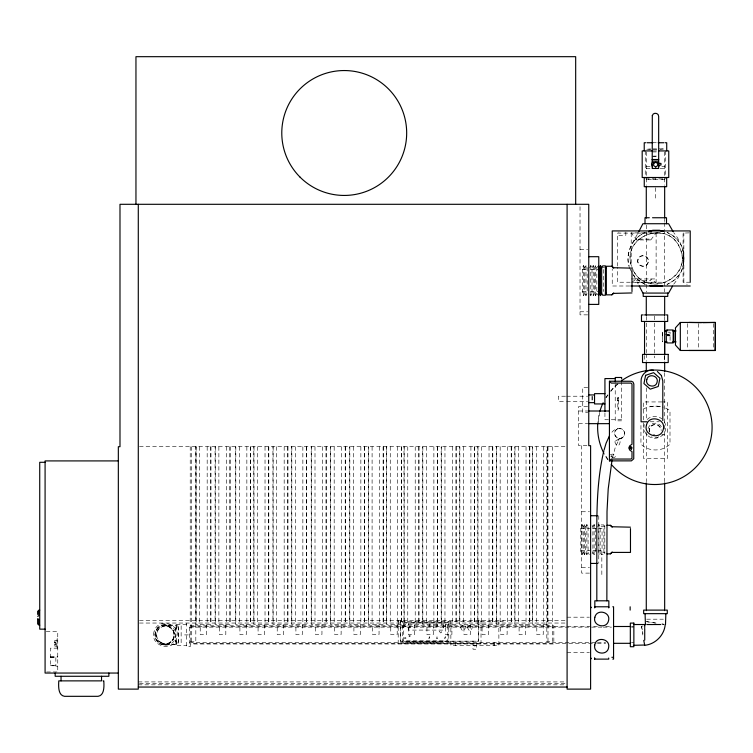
<?xml version="1.0" encoding="UTF-8"?>
<svg xmlns="http://www.w3.org/2000/svg" width="753" height="753" viewBox="0 0 753 753"><rect width="100%" height="100%" fill="white"/><g stroke="black" fill="none" stroke-linecap="round" stroke-linejoin="round"><path stroke-width="0.56" stroke-dasharray="3.77 2.82" d="M646.272 179.534L646.272 178.875L664.664 178.875L664.664 179.534L646.272 179.534L645.255 177.492M653.086 179.534L653.086 178.875L653.209 179.534M643.071 626.016L641.565 626.27L642.93 635.588M598.221 422.725L599.576 412.475A57.228 57.228 0 0 0 597.807 422.697M612.518 457.852L615.37 447.037L619.54 438.444L617.94 440.364C633.094 434.302 618.759 421.021 610.514 434.086M629.932 268.84C624.284 255.992 631.936 243.661 638.196 232.818M664.607 179.534L665.69 177.492M584.761 267.72L583.556 265.536L582.351 267.72L582.351 293.388L583.556 295.562L584.761 293.388L584.761 267.72L585.966 265.536L587.18 267.72L587.18 293.388L585.966 295.562L584.761 293.388M589.59 267.72L590.804 265.536L592.009 267.72L592.009 293.388L593.213 295.562L594.428 293.388L594.428 267.72L595.632 265.536L596.837 267.72L596.837 293.388L595.632 295.562L594.428 293.388M592.009 267.72L593.213 265.536L594.428 267.72M596.837 267.72L597.647 266.261M589.994 294.112L590.804 295.562L592.009 293.388M583.246 526.752L582.031 524.568L580.827 526.752L580.827 552.41L582.031 554.594L583.246 552.41L583.246 526.752L584.45 524.568L585.655 526.752L585.655 552.41L586.869 554.594L588.074 552.41L588.074 526.752L589.279 524.568M585.655 526.752L586.869 524.568L588.074 526.752M592.903 526.752L594.108 524.568L595.322 526.752L595.322 552.41L594.108 554.594L592.903 552.41L592.903 526.752L592.103 525.293M597.731 526.752L598.946 524.568L600.15 526.752L600.15 552.41L598.946 554.594L598.946 524.568M583.246 552.41L584.45 554.594L585.655 552.41M592.103 553.869L592.903 552.41M673.7 284.173C687.376 268.012 689.287 241.854 666.942 232.366M650.799 239.934L656.117 232.893L631.212 232.893L636.52 239.934L650.799 239.934L650.799 239.106L636.52 239.106L636.52 239.934M156.53 629.602C161.434 619.625 179.139 626.185 175.468 637.593C173.237 647.749 157.415 647.401 155.316 637.433A9.855 9.723 83.6 0 1 156.417 630.054L159.965 626.571A9.554 9.422 83.6 0 1 169.481 626.797L172.889 630.459A9.855 9.714 83.6 0 1 172.701 640.21L169.143 643.693A9.554 9.422 83.6 0 1 159.636 643.467C153.659 639.805 153.603 629.979 159.636 626.345A9.554 9.422 -83.6 0 1 169.143 626.11L172.701 629.602A9.855 9.714 -83.6 0 1 172.889 639.353L169.481 643.006A9.554 9.422 -83.6 0 1 159.965 643.241L156.417 639.749A9.855 9.723 -83.6 0 1 155.316 632.369L158.083 627.56M605.996 397.763L608.095 395.024M610.89 391.372L614.392 386.816L618.034 384.021M678.792 275.269L673.653 280.549L667.327 284.323M634.007 240.904L639.288 235.774L645.377 232.366M616.745 429.314C611.351 432.759 617.244 441.39 622.42 437.606M632.096 281.98L636.53 278.939L636.53 280.37L650.79 280.37L650.79 278.939L656.117 282.591L633.471 282.591M644.992 232.479C632.642 237.826 625.037 252.631 629.122 265.649M666.942 284.436C689.287 274.949 687.376 248.791 673.7 232.63M643.043 409.171C649.18 405.933 656.569 405.321 663.205 407.251M689.155 232.865L683.075 233.11L683.075 282.224L687.16 284.38M54.63 644.21L55.336 644.097L55.336 642.394L54.63 642.281L56.296 641.311L56.296 645.18L54.63 644.21L55.336 644.05M165.434 643.994L167.787 643.683M54.63 644.031L55.336 643.937M162.281 625.649L177.313 625.15L164.361 624.924M164.361 644.888L166.827 644.615M164.709 644.85L177.247 644.653L162.281 644.154M175.826 629.696L176.578 626.27A9.554 1.44 89.8 0 1 178.037 626.647L178.555 630.355A9.855 1.487 89.8 0 1 178.527 640.106L177.981 643.533A9.554 1.44 89.8 0 1 176.522 643.156L175.826 639.448M652.559 142.741L658.141 142.741M650.554 148.878L646.272 149.339L650.874 149.339M652.842 148.878L657.322 148.878M659.044 148.878L664.664 148.878L660.07 149.339M653.086 149.339L657.849 149.339M652.823 150.92L658.113 150.92M652.559 151.927L658.376 151.927M653.275 156.087L656.512 156.087M652.202 156.455L656.512 156.455M646.281 166.564L650.733 166.564M661.849 166.564L664.664 166.564M646.272 168.286L650.874 168.286M660.07 168.286L664.664 168.286M660.607 233.11L617.498 233.11L617.498 266.025M580.026 249.337L587.66 249.337M601.751 267.72L604.499 267.72M582.351 269.555L587.18 269.555M590.399 269.555L599.256 269.555M631.212 278.939L656.117 278.939M630.28 282.224L617.498 282.224L617.498 267.174M631.438 282.224L665.774 282.224M690.219 282.224L683.856 282.224L683.856 232.865M629.696 285.999L612.236 285.999L612.236 268.746M582.351 291.552L587.18 291.552M590.399 291.552L599.256 291.552M580.026 311.77L587.66 311.77M587.66 314.858L580.026 314.858L580.026 204.298M667.92 332.148L670.076 332.148L670.076 340.78L667.92 340.78M667.167 334.407L670.076 334.407M665.219 334.586L670.076 334.586M667.167 335.622L670.076 335.622M667.167 335.8L670.076 335.838M587.745 387.287L582.737 387.287L582.737 412.418L587.745 412.418M565.503 396.219L558.528 396.219L558.528 401.368L565.503 401.368M566.661 396.219L587.585 396.219M617.789 397.829L618.439 397.829M617.789 398.553L618.439 398.553M617.789 398.732L618.439 398.732M617.789 399.768L618.439 399.768M617.789 400.088L618.439 400.088M617.789 400.991L618.439 400.935M566.661 401.368L587.585 401.368M662.085 401.942L643.316 401.942L643.316 458.276L667.629 458.276L667.629 401.942L662.565 401.942M587.632 406.441L578.68 406.441L578.68 445.672L587.735 445.672M617.789 408.352L618.439 408.352M578.68 411.006L587.792 411.006M621.649 419.741L604.932 419.741L604.932 411.58M650.216 421.774L659.374 421.774M578.68 423.657L587.792 423.657M646.281 434.848L647.599 434.848M653.256 434.848L654.846 434.848M661.849 434.848L664.664 434.848M139.465 446.708L567.094 446.708M610.344 454.718C616.086 451.979 617.818 459.123 611.361 457.231M581.664 511.748L589.486 511.748M604.81 526.752L600.226 526.752L601.139 524.916L603.897 524.916L603.897 554.246L601.139 554.246L600.226 552.41L604.81 552.41M580.827 528.578L590.484 528.578M592.903 528.578L597.731 528.578M598.541 528.578L602.061 528.578L602.061 550.575L598.541 550.575M580.827 550.575L590.484 550.575M592.903 550.575L597.731 550.575M581.664 567.414L589.486 567.414M589.486 573.118L581.664 573.118L581.664 445.672M567.094 617.187L589.43 617.187M646.686 619.192L663.346 619.192M139.465 620.538L567.094 620.538M139.465 623.042L567.094 623.042M186.688 624.519L175.826 624.519L175.826 645.293L186.688 645.293M190.227 625.809L553.841 625.809L553.841 643.994L190.227 643.994M597.43 626.496L189.568 626.496L189.568 643.316L596.254 643.316M605.657 626.496L611.53 626.496M631.513 626.496L633.866 626.496M189.568 627.136L602.127 627.136M603.304 627.136L611.53 627.136M631.513 627.136L633.866 627.136M46.234 631.522L57.755 631.522L57.755 671.968L46.234 671.968M184.56 634.901L189.568 634.901M57.755 638.864L57.03 638.864L57.03 647.627L57.755 647.627M57.03 640.342L54.837 640.342L54.837 646.149L57.03 646.149M190.227 641.82L195.818 641.82L195.818 446.708M189.568 642.667L596.254 642.667M597.43 642.667L605.657 642.667M631.513 642.667L633.866 642.667M597.43 643.316L605.657 643.316M57.755 648.164L50.413 648.164L50.413 665.756L57.755 665.756M567.094 652.625L589.43 652.625M50.413 656.738L57.755 656.738M50.413 657.181L57.755 657.105M50.413 657.717L55.854 657.717M50.413 665.52L55.854 665.52M57.755 666.123L55.854 666.123L55.854 657.105M138.288 681.917L565.917 681.917M139.465 683.319L567.094 683.319M138.288 684.825L565.917 684.825M175.826 630.355L176.522 626.656A9.554 1.44 -89.8 0 1 177.981 626.27L178.527 629.706A9.855 1.487 -89.8 0 1 178.555 639.457L178.037 643.166A9.554 1.44 -89.8 0 1 176.578 643.542L175.826 640.106M54.63 642.676L55.336 642.742M167.787 626.12L165.434 625.809M164.709 624.962L166.827 625.197M54.63 642.488L55.336 642.582M646.582 621.658L656.07 623.089M655.317 623.032L646.394 621.639M437.022 626.609L436.862 624.661L437.502 624.698L437.502 626.609M665.624 408.098L670.001 410.451L670.001 444.129C662.442 451.904 648.493 451.904 640.944 444.129L640.944 423.224M645.377 284.436L639.288 281.038L634.007 275.899L632.388 273.188M667.327 232.479L673.653 236.254L678.792 241.534M644.992 284.323L638.666 280.549L633.527 275.269M156.53 640.21L158.083 642.253M608.095 459.546L604.414 453.777M633.273 270.543C648.728 300.409 695.104 275.814 679.037 246.269C664.579 217.673 619.22 238.965 632.416 268.237C643.777 298.263 690.915 281.245 680.919 250.805C671.384 218.558 621.206 233.948 631.4 265.997M631.918 272.398L630.129 269.188L631.475 271.588M596.837 293.388L597.647 294.837M588.074 552.41L589.279 554.594M634.007 275.899L638.196 283.985M641.565 626.27L642.94 633.508M713.458 323.621L713.458 348.14M698.37 323.621L698.37 348.14M687.32 323.621L687.32 349.307M665.69 150.92L665.69 176.334M664.664 151.927L664.664 185.294M664.664 219.255L664.664 221.598M664.664 222.775L664.664 291.863M664.664 316.458L664.664 319.969M664.664 356.273L664.664 360.951M664.664 372.669L664.664 481.713M664.607 355.567L664.607 361.384M662.621 178.875L662.621 179.534M656.117 233.11L656.117 282.224M655.468 187.77L655.468 199.714M654.573 316.081L654.573 321.889M654.573 323.056L654.573 357.901M648.314 178.875L648.314 179.534M646.272 151.927L646.281 185.294M646.281 225.109L646.281 291.863M646.281 316.458L646.281 352.762M646.281 353.929L646.281 360.951M646.281 387.889L646.281 420.748M646.281 432.504L646.281 481.713M645.255 150.92L645.255 176.334M644.54 355.567L644.54 361.384M631.212 233.11L631.212 266.007M625.847 231.962L625.847 235.275L618.872 235.275L618.872 231.962M621.649 381.338L621.649 420.833L615.22 420.833L615.22 383.832M604.81 525.293L604.81 553.869M603.577 269.555L603.577 291.552M601.835 551.036L601.835 576.149M598.767 515.73L598.767 563.432M595.632 265.536L595.632 295.562M594.108 524.568L594.108 554.594M593.213 265.536L593.213 295.562M592.611 396.313L592.611 401.02M591.962 396.313L591.962 401.02M590.804 265.536L590.804 295.562M586.869 524.568L586.869 554.594M585.966 265.536L585.966 295.562M584.45 524.568L584.45 554.594M583.556 265.536L583.556 295.562M582.031 524.568L582.031 554.594M552.42 446.708L552.42 641.82L546.819 641.82L546.819 446.708M547.986 446.708L547.986 641.82M547.535 446.708L547.535 624.491L532.512 624.491L532.512 446.708M547.318 446.708L547.318 624.491M543.741 446.708L543.741 624.491M543.242 624.491L543.242 634.515L536.795 634.515L536.795 624.491M536.296 446.708L536.296 624.491M532.729 446.708L532.729 624.491M529.82 446.708L529.82 624.491L514.798 624.491L514.798 446.708M529.604 446.708L529.604 624.491M526.036 446.708L526.036 624.491M525.538 624.491L525.538 634.515L519.09 634.515L519.09 624.491M518.582 446.708L518.582 624.491M515.014 446.708L515.014 624.491M511.409 446.708L511.409 624.491L496.387 624.491L496.387 446.708M511.193 446.708L511.193 624.491M507.626 446.708L507.626 624.491M507.127 624.491L507.127 634.515L500.679 634.515L500.679 624.491M503.136 620.538L503.136 621.526L398.497 621.526L398.497 620.538M500.171 446.708L500.171 624.491M498.872 621.526L498.872 645.594L450.868 645.594L450.868 621.526M496.604 446.708L496.604 624.491M494.401 642.62L494.401 645.594M493.902 642.62L493.902 645.594M492.81 446.708L492.81 624.491L477.788 624.491L477.788 446.708M492.594 446.708L492.594 624.491M489.026 446.708L489.026 624.491M488.518 624.491L488.518 634.515L482.071 634.515L482.071 624.491M481.572 446.708L481.572 624.491M481.016 620.538L481.016 643.504L398.186 643.504L398.186 620.538M478.004 446.708L478.004 624.491M476.658 643.551L476.658 649.227L472.997 649.227L472.997 643.551M476.451 645.594L475.087 645.65M475.35 645.961L474.315 645.961M474.691 446.708L474.691 624.491L459.669 624.491L459.669 446.708M474.578 645.65L473.213 645.594M474.475 446.708L474.475 624.491M470.907 446.708L470.907 624.491M470.399 624.491L470.399 634.515L463.952 634.515L463.952 624.491M463.453 446.708L463.453 624.491M459.885 446.708L459.885 624.491M456.196 446.708L456.196 624.491L441.173 624.491L441.173 446.708M455.979 446.708L455.979 624.491M455.339 642.62L455.339 645.594M452.412 446.708L452.412 624.491M451.913 624.491L451.913 634.515L445.465 634.515L445.465 624.491M448.797 621.526L448.797 641.82L402.497 641.82L402.497 621.526M445.296 626.581L445.296 624.745L444.825 626.581M444.957 446.708L444.957 624.491M441.39 446.708L441.39 624.491M439.15 643.504L439.15 642.535L405.5 642.535L405.5 643.504M437.662 446.708L437.662 624.491L422.64 624.491L422.64 446.708M437.446 446.708L437.446 624.491M433.879 446.708L433.879 624.491M433.38 624.491L433.38 634.515L426.932 634.515L426.932 624.491M426.424 446.708L426.424 624.491M422.857 446.708L422.857 624.491M419.007 446.708L419.007 624.491L403.985 624.491L403.985 446.708M418.79 446.708L418.79 624.491M415.223 446.708L415.223 624.491M414.715 624.491L414.715 634.515L408.267 634.515L408.267 624.491M407.768 446.708L407.768 624.491M404.201 446.708L404.201 624.491M401.5 446.708L401.5 624.491L386.477 624.491L386.477 446.708M401.283 446.708L401.283 624.491M400.502 620.538L400.502 641.189L478.692 641.189L478.767 620.538L478.692 641.189L400.427 641.264L400.427 620.538M397.716 446.708L397.716 624.491M397.208 624.491L397.208 634.515L390.76 634.515L390.76 624.491M390.261 446.708L390.261 624.491M386.694 446.708L386.694 624.491M383.333 446.708L383.333 624.491L368.311 624.491L368.311 446.708M383.117 446.708L383.117 624.491M379.55 446.708L379.55 624.491M379.051 624.491L379.051 634.515L372.594 634.515L372.594 624.491M372.095 446.708L372.095 624.491M368.528 446.708L368.528 624.491M364.64 446.708L364.64 624.491L349.618 624.491L349.618 446.708M364.424 446.708L364.424 624.491M360.856 446.708L360.856 624.491M360.348 624.491L360.348 634.515L353.901 634.515L353.901 624.491M353.402 446.708L353.402 624.491M349.834 446.708L349.834 624.491M345.42 446.708L345.42 624.491L330.398 624.491L330.398 446.708M345.203 446.708L345.203 624.491M341.636 446.708L341.636 624.491M341.128 624.491L341.128 634.515L334.68 634.515L334.68 624.491M334.181 446.708L334.181 624.491M330.614 446.708L330.614 624.491M326.237 446.708L326.237 624.491L311.215 624.491L311.215 446.708M326.021 446.708L326.021 624.491M322.453 446.708L322.453 624.491M321.955 624.491L321.955 634.515L315.498 634.515L315.498 624.491M314.999 446.708L314.999 624.491M311.431 446.708L311.431 624.491M306.64 446.708L306.64 624.491L291.618 624.491L291.618 446.708M306.424 446.708L306.424 624.491M302.857 446.708L302.857 624.491M302.358 624.491L302.358 634.515L295.901 634.515L295.901 624.491M295.402 446.708L295.402 624.491M291.835 446.708L291.835 624.491M287.957 446.708L287.957 624.491L272.934 624.491L272.934 446.708M287.74 446.708L287.74 624.491M284.173 446.708L284.173 624.491M283.674 624.491L283.674 634.515L277.217 634.515L277.217 624.491M276.718 446.708L276.718 624.491M273.151 446.708L273.151 624.491M268.812 446.708L268.812 624.491L253.789 624.491L253.789 446.708M268.595 446.708L268.595 624.491M265.028 446.708L265.028 624.491M264.529 624.491L264.529 634.515L258.072 634.515L258.072 624.491M257.573 446.708L257.573 624.491M254.006 446.708L254.006 624.491M250.636 446.708L250.636 624.491L235.614 624.491L235.614 446.708M250.42 446.708L250.42 624.491M246.852 446.708L246.852 624.491M246.353 624.491L246.353 634.515L239.906 634.515L239.906 624.491M239.398 446.708L239.398 624.491M235.83 446.708L235.83 624.491M230.107 446.708L230.107 624.491L215.085 624.491L215.085 446.708M229.891 446.708L229.891 624.491M226.324 446.708L226.324 624.491M225.815 624.491L225.815 634.515L219.368 634.515L219.368 624.491M218.869 446.708L218.869 624.491M215.302 446.708L215.302 624.491M210.962 446.708L210.962 624.491L195.94 624.491L195.94 446.708M210.746 446.708L210.746 624.491M207.179 446.708L207.179 624.491M206.68 624.491L206.68 634.515L200.223 634.515L200.223 624.491M199.724 446.708L199.724 624.491M196.157 446.708L196.157 624.491M191.384 446.708L191.384 641.82M190.227 446.708L190.227 646.714L186.688 646.714L186.688 623.098M181.144 625.809L181.144 643.994M607.746 459.791A57.228 57.228 0 0 1 604.188 453.899M605.873 397.688A57.228 57.228 0 0 1 607.746 394.788M610.532 391.08A57.228 57.228 0 0 1 617.761 383.701M664.344 421.812A10.956 10.956 0 0 1 656.287 438.152A10.956 10.956 0 0 1 644.276 424.447M647.109 419.543A10.956 10.956 0 0 1 661.896 418.894M649.255 432.062A6.099 6.099 0 0 1 654.348 424.438A6.099 6.099 0 0 1 661.238 430.481M658.8 436.825A7.323 7.323 0 0 1 651.477 436.825M648.069 428.589A7.323 7.323 0 0 1 661.482 426.819M649.538 431.987A5.798 5.798 0 0 1 654.385 424.73A5.798 5.798 0 0 1 660.946 430.481M650.253 406.639A27.597 27.597 0 0 1 660.692 406.639M662.536 334.69L662.593 341.881L662.602 330.944L662.536 334.69M655.468 178.875L655.402 179.534L655.468 178.875M154.026 631.852C149.546 646.347 173.463 652.757 176.833 637.96C181.313 623.456 157.396 617.055 154.026 631.852M408.87 627.108C409.839 630.129 411.223 624.971 408.87 627.108M408.87 635.871C409.839 638.892 411.223 633.734 408.87 635.871M460.535 627.061C464.064 638.299 469.213 619.079 460.535 627.061M467.434 627.061C470.964 638.299 476.112 619.079 467.434 627.061M610.928 456.102C611.812 458.85 613.064 454.172 610.928 456.102M614.815 441.682C618.721 454.163 624.444 432.824 614.815 441.682M439.658 631.268C440.938 636.229 443.639 628.04 439.658 631.268M638.036 259.239C635.541 265.593 646.055 269.273 648.069 262.75C650.564 256.397 640.05 252.707 638.036 259.239M617.949 428.702L617.912 428.721A5.026 5.026 0 0 0 616.34 437.248A5.026 5.026 0 0 0 624.548 434.368A5.026 5.026 0 0 0 617.949 428.702M437.022 636.737L436.618 638.732L437.493 638.638L437.022 636.737M618.439 397.575L617.789 397.575L617.789 410.121L618.439 410.121L618.439 397.575M618.439 400.69L617.789 400.69L618.439 400.747M447.847 622.477L403.457 622.477L403.457 640.869L447.847 640.869L447.847 622.477M443.423 622.976L408.484 622.976L408.484 630.092L443.423 630.092L443.423 622.976M429.389 624.679L428.975 626.637L429.389 624.679M405.933 625.112L404.747 625.112L404.747 626.298L405.933 626.298L405.933 625.112M429.445 636.765L428.975 638.619L429.445 636.765M445.296 636.709L444.825 638.6L445.296 636.709M405.933 637.537L404.747 637.537L404.747 638.723L405.933 638.723L405.933 637.537M55.336 642.554L54.63 642.46L55.336 642.46M55.336 642.441L54.63 642.337L55.336 642.403M161.038 642.507A8.782 8.782 0 0 0 174.216 634.901A8.782 8.782 0 0 0 161.038 627.296A8.782 8.782 0 0 0 161.038 642.507M640.059 265.385A5.309 5.309 0 0 0 648.352 261.395A5.309 5.309 0 0 0 640.747 256.208A5.309 5.309 0 0 0 640.059 265.385M160.888 642.78A9.092 9.092 0 0 0 174.527 634.901A9.092 9.092 0 0 0 160.888 627.033A9.092 9.092 0 0 0 160.888 642.78"/><path stroke-width="1.13" d="M644.728 645.02L633.866 645.293M715.181 350.474L715.341 322.453L680.317 322.453L675.46 327.837L675.46 345.09L680.317 350.474L715.341 350.474L715.341 322.453L702.718 322.661M652.569 624.557L646.836 624.519M663.722 624.519L662.16 624.068M665.219 624.519C664.372 635.146 655.345 644.295 644.728 645.293L643.749 640.37M612.029 460.045L608.208 488.97L607.012 511.503L606.862 600.809M603.859 450.812C598.211 474.465 597.044 498.919 596.818 523.147L596.818 600.809M604.132 449.823L606.109 443.159L609.384 435.987M658.8 166.526L659.364 165.067L660.974 165.067L660.974 163.392L659.43 163.392M638.723 231.811L642.902 223.726L668.608 223.726L673.135 231.642M645.66 623.926L644.606 625.272M599.256 292.945L599.256 267.72L600.461 265.536L601.675 267.72L602.664 265.884L605.412 265.884L605.412 295.214L602.664 295.214L601.751 293.388L600.461 295.562L599.256 293.388L598.447 294.837M672.57 286.149L668.608 293.077L642.902 293.077L639.241 285.999M590.606 659.12L591.34 658.235M631.993 268.153L613.667 267.72L611.831 266.261L606.334 266.261L606.334 294.837L611.831 294.837L613.667 292.945M607.012 553.869L610.307 553.869L612.142 551.977M609.431 460.883L611.276 459.048L630.976 459.048L631.974 458.323L632.002 451.612L629.743 450.106L628.774 447.95L629.743 445.785L632.002 444.279L632.002 384.086L631.005 383.089L611.276 383.089L609.431 381.244L631.428 381.263L633.038 382.053L633.847 384.03L633.753 458.803L631.409 460.864L609.431 460.883L609.431 381.244M611.831 294.837L613.667 293.388L631.993 292.945M610.307 553.869L612.142 552.41L630.477 552.41L630.477 528.587M630.44 446.962C629.056 447.715 630.656 449.795 631.739 448.656C633.254 446.604 628.36 445.927 631.259 448.939M662.348 285.735L652.87 286.432L649.801 285.66M662.508 285.66L659.449 286.432L649.971 285.735M655.374 168.324L656.24 168.277M688.939 350.474L715.341 350.474M645.735 142.741L644.229 142.741L644.229 150.779M647.062 142.741L652.795 142.741M658.141 142.741L663.882 142.741M665.21 142.741L666.716 142.741L666.716 150.779M652.192 150.92L642.187 150.92L642.187 177.492L668.758 177.492L668.758 150.92L658.828 150.92M652.202 159.514L658.668 159.514M652.202 159.881L658.668 159.881M652.202 161.989L658.668 161.989M652.202 162.356L658.668 162.356M655.157 168.324L655.872 168.324M649.302 217.749L645.001 217.749L645.001 223.726M652.531 217.749L666.509 217.749L666.509 223.726M588.752 256.698L598.767 256.698L598.767 304.4L588.752 304.4M605.412 267.72L606.334 267.72M630.863 285.999L690.219 285.999M605.412 293.388L606.334 293.388M643.231 314.923L641.481 314.923L641.481 321.456L667.676 321.456L667.676 314.923L665.916 314.923M644.54 314.923L664.607 314.923M664.843 330.944L667.092 330.944M672.702 330.944L676.072 330.944M664.683 331.075L666.301 331.075M675.46 331.075L673.85 331.075L673.85 341.853M664.683 341.853L667.083 341.881M672.693 341.881L676.062 341.881M615.22 378.58L604.932 378.58L604.932 411.58M604.932 393.65L594.541 393.65L594.541 403.937L604.932 403.937M588.752 394.939L594.541 394.939M588.752 402.648L594.541 402.648M588.931 411.006L609.431 411.006M646.78 421.774L641.067 421.774L641.067 380.905C640.954 374.589 647.204 369.026 653.463 370.241M588.931 423.657L609.431 423.657M118.334 460.911L45.086 460.911L45.086 673.05L118.334 673.05M45.086 462.295L39.73 462.295L39.73 629.15L45.086 629.15M590.606 515.73L597.6 515.73M607.012 525.293L610.307 525.293L612.142 526.752L630.477 527.185M590.606 563.432L597.6 563.432M612.782 606.786L613.563 606.786L613.563 659.12L612.782 659.12M39.73 610.128L38.817 610.128L38.817 615.69M645.246 610.109L643.664 610.109L643.664 613.657L667.28 613.657L667.28 610.109L665.699 610.109M646.375 610.109L664.56 610.109M38.817 611.172L37.65 611.172L37.65 614.401M37.65 616.246L38.149 616.246M37.65 618.797L38.149 618.797M38.817 624.105L37.65 624.105L37.65 619.314M633.866 624.519L644.728 624.519L644.728 627.56M645.434 624.519L645.076 613.657M652.785 624.519L660.663 624.519M665.501 624.519L665.859 613.657M39.73 625.15L38.817 625.15L38.817 619.314M613.883 626.496L630.336 626.496M613.883 643.316L630.336 643.316M611.888 657.284L612.782 657.294M594.644 658.141L594.644 659.12L608.735 659.12L608.706 658.028M103.029 680.872L103.792 680.872C104.046 685.531 104.752 695.348 98.069 696.318L64.504 696.318C57.83 695.348 58.536 685.531 58.781 680.872L101.533 680.872L101.533 676.279M138.288 687.047L567.094 687.047M688.939 322.453L701.57 322.661M657.369 371.493L661.35 375.474M611.831 266.261L613.667 268.153M610.307 525.293L612.142 527.185M590.606 606.786L591.34 607.68M652.484 166.874L651.543 163.825M598.447 266.261L599.256 267.72M661.416 375.653L662.8 380.905L662.8 420.607M630.703 446.858L631.522 448.826M690.219 282.224L690.219 230.926L612.236 230.926L612.236 266.449M680.317 322.453L680.317 350.474M667.77 293.077L667.77 296.4L643.203 296.4L643.203 293.077M666.678 177.492L666.678 186.688L644.257 186.688L644.257 177.492M664.664 186.471L664.664 218.088M664.664 296.55L664.664 315.281M664.664 321.136L664.664 355.096M664.664 362.127L664.664 371.493M664.664 482.889L664.664 610.636M664.607 321.456L664.607 330.868M664.607 341.457L664.607 354.399M646.281 186.471L646.281 218.088M646.281 296.55L646.281 315.281M646.281 362.127L646.281 371.493M646.281 482.889L646.281 610.636M644.728 628.473L644.728 640.097M644.54 321.456L644.54 354.399M631.993 269.555L631.993 291.543M630.148 606.786L630.148 610.109M621.649 378.957L621.649 377.488L615.22 377.488L615.22 381.818M608.848 607.68L608.848 600.809L594.832 600.809L594.832 607.68M608.735 607.775L608.735 606.786L594.644 606.786L594.644 607.775M601.675 268.153L601.675 292.945M600.461 265.536L600.461 295.562M594.672 658.028L594.672 659.12M575.678 204.129L575.678 56.682L135.954 56.682L135.954 204.129M567.094 204.298L567.094 689.117L590.606 689.117L590.606 445.672L588.752 445.672L588.752 204.298L119.991 204.298L119.991 446.708L118.334 446.708L118.334 689.117L138.288 689.117L138.288 204.298M108.865 673.05L108.865 676.279L55.176 676.279L55.176 673.05M61.04 676.279L61.04 680.872M621.413 380.849A57.228 57.228 0 0 1 700.375 392.595A57.228 57.228 0 0 1 690.755 471.858A57.228 57.228 0 0 1 611.267 464.375M603.661 452.873A57.228 57.228 0 0 1 597.731 423.845M599.877 411.373A57.228 57.228 0 0 1 603.153 402.742M653.679 163.401L653.66 165.688L655.637 166.855L657.633 165.726L657.651 163.429L655.675 162.272L653.679 163.401M594.738 645.095C592.912 653.971 607.483 656.409 608.64 647.42C610.476 638.553 595.896 636.116 594.738 645.095M594.851 617.281C592.329 625.978 606.664 629.555 608.528 620.698C611.05 611.991 596.715 608.415 594.851 617.281M652.305 115.585L652.202 168.456L658.668 168.456L658.668 116.423C658.837 112.781 653.096 112.028 652.305 115.585M646.789 379.531C644.766 386.063 655.552 388.953 657.077 382.289C659.091 375.747 648.314 372.857 646.789 379.531M646.469 425.04C643.175 435.705 660.767 440.411 663.242 429.53C666.537 418.875 648.954 414.159 646.469 425.04M645.632 375.305L643.937 383.569L650.234 389.16L658.235 386.505L659.929 378.241L653.632 372.65L645.632 375.305M666.96 329.993L666.301 330.661L666.301 342.267L666.96 342.935L673.182 342.935L673.182 329.993L666.96 329.993M652.079 230.474L648.917 231.369L652.87 230.371L660.23 230.474L663.402 231.369L659.449 230.371L652.079 230.474M668.222 354.399L642.535 354.399L642.535 362.551L668.222 362.551L668.222 354.399M633.866 623.098L630.327 623.098L630.327 646.714L633.866 646.714L633.866 623.098M300.071 177.153A62.452 62.452 0 0 0 404.549 149.16A62.452 62.452 0 0 0 328.063 72.674A62.452 62.452 0 0 0 300.071 177.153"/></g></svg>
